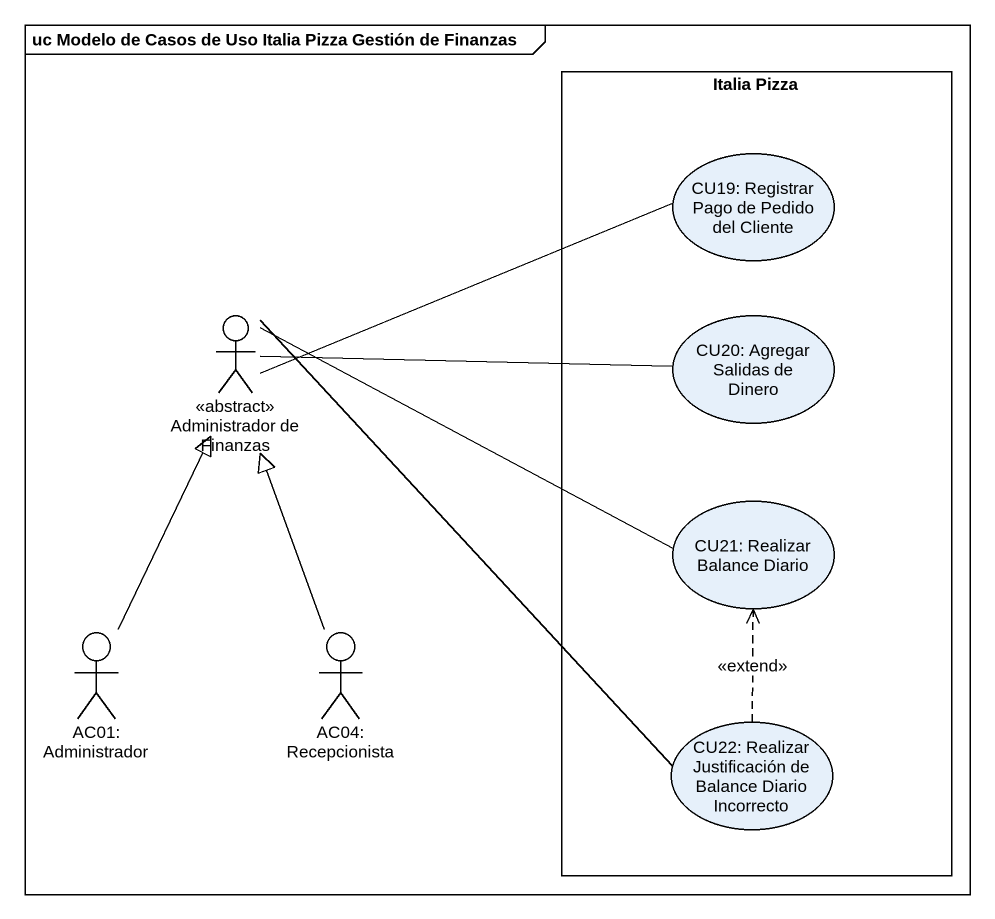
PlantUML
@startuml
mainframe uc Modelo de Casos de Uso Italia Pizza Gestión de Finanzas
rectangle "Italia Pizza" as Italia_Pizza {
  usecase "CU19: Registrar Pago de Pedido del Cliente" as CU19_Registrar_Pago_de
  usecase "CU20: Agregar Salidas de Dinero" as CU20_Agregar_Salidas_de
  usecase "CU21: Realizar Balance Diario" as CU21_Realizar_Balance_Diario
  usecase "CU22: Realizar Justificación de Balance Diario Incorrecto" as CU22_Realizar_Justificación
}
actor "Administrador de Finanzas" as Administrador_de_Finanzas <<abstract>>
actor "AC01: Administrador" as AC01_Administrador
actor "AC04: Recepcionista" as AC04_Recepcionista
Administrador_de_Finanzas -right- CU19_Registrar_Pago_de
Administrador_de_Finanzas -right- CU20_Agregar_Salidas_de
Administrador_de_Finanzas -right- CU21_Realizar_Balance_Diario
Administrador_de_Finanzas -- CU22_Realizar_Justificación
AC01_Administrador -up-|> Administrador_de_Finanzas
AC04_Recepcionista -up-|> Administrador_de_Finanzas
CU22_Realizar_Justificación .up.> CU21_Realizar_Balance_Diario : <<extend>>
@enduml
